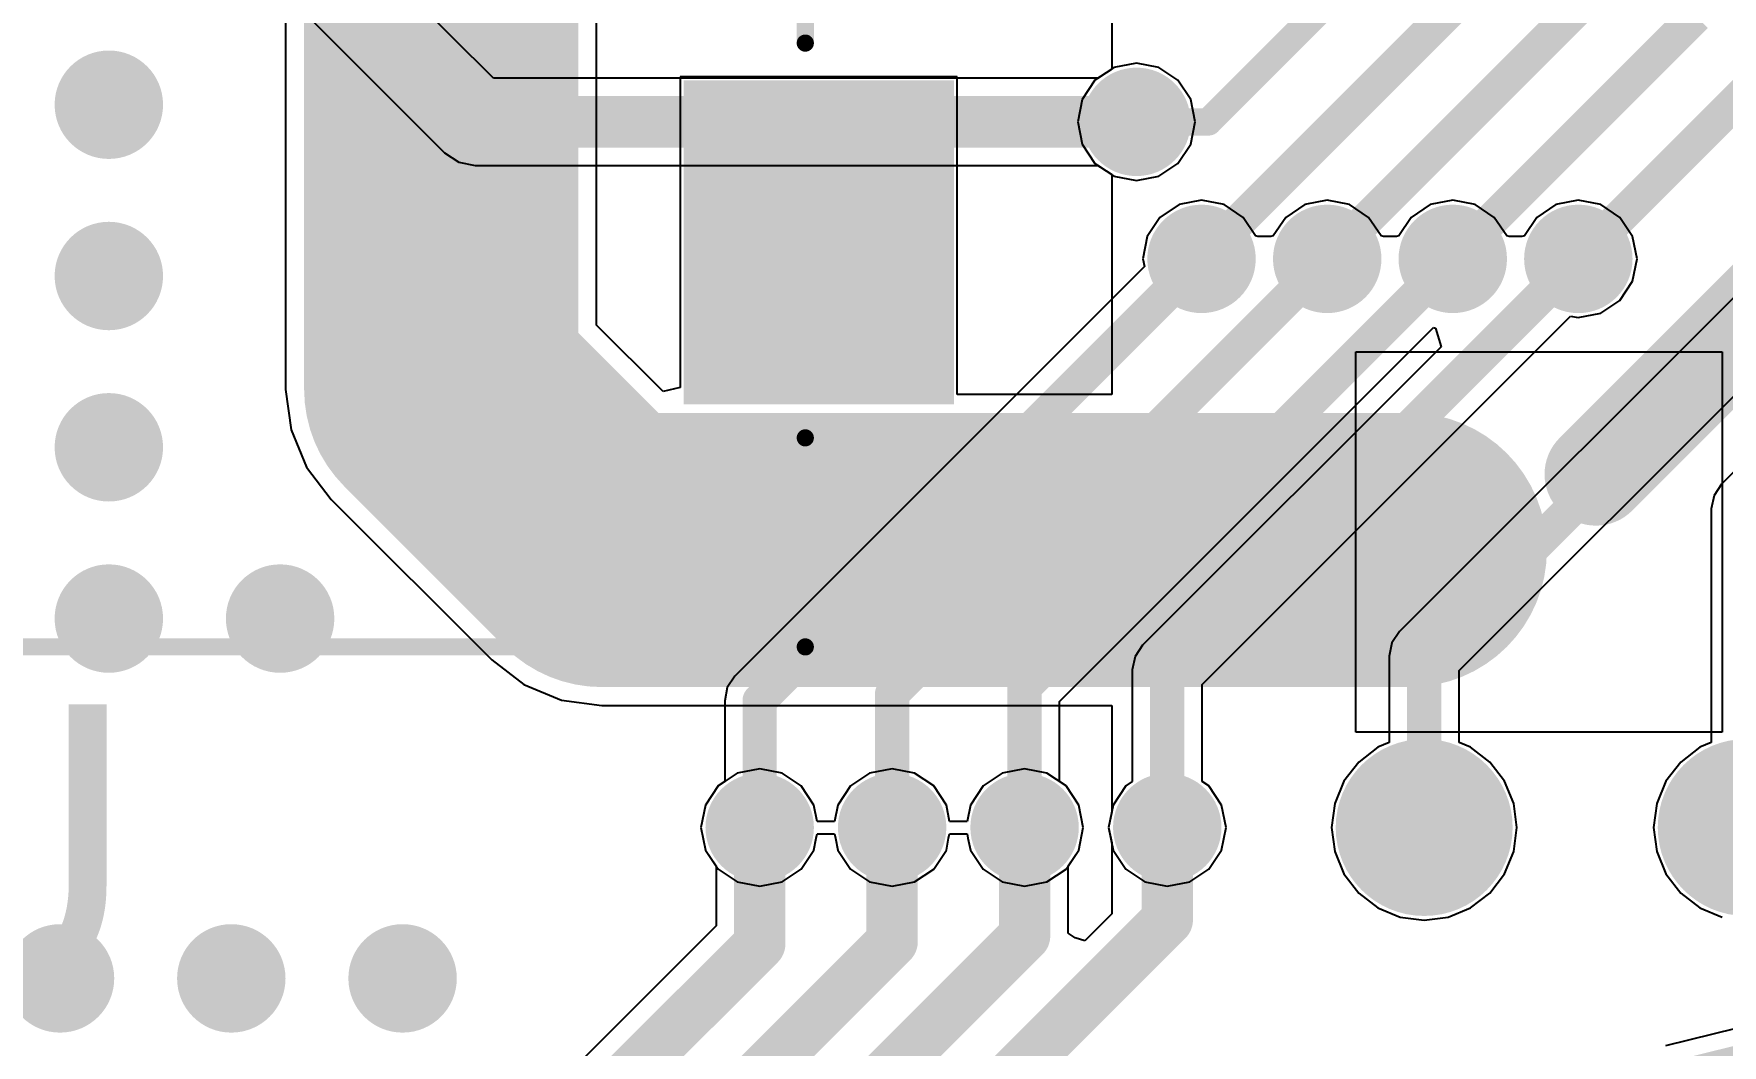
# Model space of a CAD drawing. Header units: millimetres. Extents: x -3 to 5381, y -54 to 5355.
# Drawn here: x 22.66 to 35.18, y -25.06 to -17.56 of the extents above; entities that cross this region are included whole.
import ezdxf

# ---------------------------------------------------------------- set-up
doc = ezdxf.new("R2010")
doc.units = ezdxf.units.MM
for name, color, linetype in [('BottomLayer', 5, 'Continuous'), ('BottomSolder', 6, 'Continuous'), ('Mechanical2', 216, 'Continuous'), ('PadHoleLayer', 156, 'Continuous'), ('TopLayer', 1, 'Continuous'), ('TopOverlay', 2, 'Continuous'), ('TopPaste', 8, 'Continuous'), ('TopSolder', 216, 'Continuous'), ('ViaHoleLayer', 16, 'Continuous')]:
    doc.layers.add(name, color=color, linetype=linetype)
doc.styles.add('Arial', font='arial.ttf', dxfattribs={"height": 0.2})

# ---------------------------------------------------------------- blocks, each defined once
blk = doc.blocks.new('TH_0_75_0_6_1')
at = {"layer": 'BottomLayer'}
h = blk.add_hatch(color=5, dxfattribs=at)
edge = h.paths.add_edge_path()
edge.add_arc((0, 0), 0.554, 0, 360)
at = {"layer": 'BottomSolder'}
h = blk.add_hatch(color=6, dxfattribs=at)
edge = h.paths.add_edge_path()
edge.add_arc((0, 0), 0.656, 0, 360)
at = {"layer": 'PadHoleLayer'}
h = blk.add_hatch(color=156, dxfattribs=at)
edge = h.paths.add_edge_path()
edge.add_arc((0, 0), 0.3, 0, 360)
at = {"layer": 'TopLayer'}
h = blk.add_hatch(color=1, dxfattribs=at)
edge = h.paths.add_edge_path()
edge.add_arc((0, 0), 0.554, 0, 360)
at = {"layer": 'TopSolder'}
h = blk.add_hatch(color=216, dxfattribs=at)
edge = h.paths.add_edge_path()
edge.add_arc((0, 0), 0.656, 0, 360)
blk = doc.blocks.new('TH_0_75_0_6_2')
at = {"layer": 'BottomLayer'}
h = blk.add_hatch(color=5, dxfattribs=at)
edge = h.paths.add_edge_path()
edge.add_arc((0, 0), 0.554, 0, 360)
at = {"layer": 'BottomSolder'}
h = blk.add_hatch(color=6, dxfattribs=at)
edge = h.paths.add_edge_path()
edge.add_arc((0, 0), 0.656, 0, 360)
at = {"layer": 'PadHoleLayer'}
h = blk.add_hatch(color=156, dxfattribs=at)
edge = h.paths.add_edge_path()
edge.add_arc((0, 0), 0.3, 0, 360)
at = {"layer": 'TopLayer'}
h = blk.add_hatch(color=1, dxfattribs=at)
edge = h.paths.add_edge_path()
edge.add_arc((0, 0), 0.554, 0, 360)
at = {"layer": 'TopSolder'}
h = blk.add_hatch(color=216, dxfattribs=at)
edge = h.paths.add_edge_path()
edge.add_arc((0, 0), 0.656, 0, 360)
blk = doc.blocks.new('FH12_30S_0_5SH_55__49')
at = {"layer": 'TopLayer'}
blk.add_hatch(color=1, dxfattribs=at).paths.add_polyline_path([(8.25, -0.525), (10.05, -0.525), (10.05, -2.725), (8.25, -2.725)])
at = {"layer": 'TopPaste'}
blk.add_hatch(color=8, dxfattribs=at).paths.add_polyline_path([(8.25, -0.525), (10.05, -0.525), (10.05, -2.725), (8.25, -2.725)])
at = {"layer": 'TopSolder'}
blk.add_hatch(color=216, dxfattribs=at).paths.add_polyline_path([(8.148, -0.423), (10.152, -0.423), (10.152, -2.827), (8.148, -2.827)])
at = {"layer": 'TopOverlay', "const_width": 0.127}
for points in [[(9.05, -0.148), (9.05, 0.975)], [(9.05, -4.625), (9.05, -3.075)], [(-9.05, -4.625), (9.05, -4.625)]]:
    blk.add_lwpolyline(points, dxfattribs=at)
at = {"layer": 'TopOverlay', "const_width": 0.0635}
for points in [[(9.018, -0.148, 1), (9.082, -0.148, 1)], [(9.018, -3.075, 1), (9.082, -3.075, 1)], [(9.018, -4.625, 1), (9.082, -4.625, 1)], [(9.018, -4.625, 1), (9.082, -4.625, 1)]]:
    blk.add_lwpolyline(points, format="xyb", close=True, dxfattribs=at)

msp = doc.modelspace()

# ---------------------------------------------------------------- hatches: boundary and pattern name
at = {"layer": 'BottomLayer'}
h = msp.add_hatch(color=5, dxfattribs=at)
edge = h.paths.add_edge_path()
edge.add_arc((23.216, -18.085), 0.3, 0, 360)
h = msp.add_hatch(color=5, dxfattribs=at)
edge = h.paths.add_edge_path()
edge.add_arc((30.836, -18.212), 0.3, 0, 360)
h = msp.add_hatch(color=5, dxfattribs=at)
edge = h.paths.add_edge_path()
edge.add_arc((31.318, -19.228), 0.3, 0, 360)
h = msp.add_hatch(color=5, dxfattribs=at)
edge = h.paths.add_edge_path()
edge.add_arc((32.25, -19.228), 0.3, 0, 360)
h = msp.add_hatch(color=5, dxfattribs=at)
edge = h.paths.add_edge_path()
edge.add_arc((33.181, -19.228), 0.3, 0, 360)
h = msp.add_hatch(color=5, dxfattribs=at)
edge = h.paths.add_edge_path()
edge.add_arc((34.112, -19.228), 0.3, 0, 360)
h = msp.add_hatch(color=5, dxfattribs=at)
edge = h.paths.add_edge_path()
edge.add_arc((23.216, -19.355), 0.3, 0, 360)
h = msp.add_hatch(color=5, dxfattribs=at)
edge = h.paths.add_edge_path()
edge.add_arc((23.216, -20.625), 0.3, 0, 360)
h = msp.add_hatch(color=5, dxfattribs=at)
edge = h.paths.add_edge_path()
edge.add_arc((23.216, -21.895), 0.3, 0, 360)
h = msp.add_hatch(color=5, dxfattribs=at)
edge = h.paths.add_edge_path()
edge.add_arc((24.486, -21.895), 0.3, 0, 360)
h = msp.add_hatch(color=5, dxfattribs=at)
edge = h.paths.add_edge_path()
edge.add_arc((28.042, -23.444), 0.3, 0, 360)
h = msp.add_hatch(color=5, dxfattribs=at)
edge = h.paths.add_edge_path()
edge.add_arc((29.024, -23.444), 0.3, 0, 360)
h = msp.add_hatch(color=5, dxfattribs=at)
edge = h.paths.add_edge_path()
edge.add_arc((30.006, -23.444), 0.3, 0, 360)
h = msp.add_hatch(color=5, dxfattribs=at)
edge = h.paths.add_edge_path()
edge.add_arc((31.064, -23.444), 0.3, 0, 360)
h = msp.add_hatch(color=5, dxfattribs=at)
edge = h.paths.add_edge_path()
edge.add_arc((22.854, -24.563), 0.3, 0, 360)
h = msp.add_hatch(color=5, dxfattribs=at)
edge = h.paths.add_edge_path()
edge.add_arc((24.124, -24.563), 0.3, 0, 360)
h = msp.add_hatch(color=5, dxfattribs=at)
edge = h.paths.add_edge_path()
edge.add_arc((25.394, -24.563), 0.3, 0, 360)
at = {"layer": 'BottomSolder'}
h = msp.add_hatch(color=6, dxfattribs=at)
edge = h.paths.add_edge_path()
edge.add_arc((23.216, -18.085), 0.402, 0, 360)
h = msp.add_hatch(color=6, dxfattribs=at)
edge = h.paths.add_edge_path()
edge.add_arc((30.836, -18.212), 0.402, 0, 360)
h = msp.add_hatch(color=6, dxfattribs=at)
edge = h.paths.add_edge_path()
edge.add_arc((31.318, -19.228), 0.402, 0, 360)
h = msp.add_hatch(color=6, dxfattribs=at)
edge = h.paths.add_edge_path()
edge.add_arc((32.25, -19.228), 0.402, 0, 360)
h = msp.add_hatch(color=6, dxfattribs=at)
edge = h.paths.add_edge_path()
edge.add_arc((33.181, -19.228), 0.402, 0, 360)
h = msp.add_hatch(color=6, dxfattribs=at)
edge = h.paths.add_edge_path()
edge.add_arc((34.112, -19.228), 0.402, 0, 360)
h = msp.add_hatch(color=6, dxfattribs=at)
edge = h.paths.add_edge_path()
edge.add_arc((23.216, -19.355), 0.402, 0, 360)
h = msp.add_hatch(color=6, dxfattribs=at)
edge = h.paths.add_edge_path()
edge.add_arc((23.216, -20.625), 0.402, 0, 360)
h = msp.add_hatch(color=6, dxfattribs=at)
edge = h.paths.add_edge_path()
edge.add_arc((23.216, -21.895), 0.402, 0, 360)
h = msp.add_hatch(color=6, dxfattribs=at)
edge = h.paths.add_edge_path()
edge.add_arc((24.486, -21.895), 0.402, 0, 360)
h = msp.add_hatch(color=6, dxfattribs=at)
edge = h.paths.add_edge_path()
edge.add_arc((28.042, -23.444), 0.402, 0, 360)
h = msp.add_hatch(color=6, dxfattribs=at)
edge = h.paths.add_edge_path()
edge.add_arc((29.024, -23.444), 0.402, 0, 360)
h = msp.add_hatch(color=6, dxfattribs=at)
edge = h.paths.add_edge_path()
edge.add_arc((30.006, -23.444), 0.402, 0, 360)
h = msp.add_hatch(color=6, dxfattribs=at)
edge = h.paths.add_edge_path()
edge.add_arc((31.064, -23.444), 0.402, 0, 360)
h = msp.add_hatch(color=6, dxfattribs=at)
edge = h.paths.add_edge_path()
edge.add_arc((22.854, -24.563), 0.402, 0, 360)
h = msp.add_hatch(color=6, dxfattribs=at)
edge = h.paths.add_edge_path()
edge.add_arc((24.124, -24.563), 0.402, 0, 360)
h = msp.add_hatch(color=6, dxfattribs=at)
edge = h.paths.add_edge_path()
edge.add_arc((25.394, -24.563), 0.402, 0, 360)
at = {"layer": 'TopLayer'}
h = msp.add_hatch(color=1, dxfattribs=at)
edge = h.paths.add_edge_path()
edge.add_arc((23.216, -18.085), 0.3, 0, 360)
h = msp.add_hatch(color=1, dxfattribs=at)
edge = h.paths.add_edge_path()
edge.add_arc((30.836, -18.212), 0.3, 0, 360)
h = msp.add_hatch(color=1, dxfattribs=at)
edge = h.paths.add_edge_path()
edge.add_arc((31.318, -19.228), 0.3, 0, 360)
h = msp.add_hatch(color=1, dxfattribs=at)
edge = h.paths.add_edge_path()
edge.add_arc((32.25, -19.228), 0.3, 0, 360)
h = msp.add_hatch(color=1, dxfattribs=at)
edge = h.paths.add_edge_path()
edge.add_arc((33.181, -19.228), 0.3, 0, 360)
h = msp.add_hatch(color=1, dxfattribs=at)
edge = h.paths.add_edge_path()
edge.add_arc((34.112, -19.228), 0.3, 0, 360)
h = msp.add_hatch(color=1, dxfattribs=at)
edge = h.paths.add_edge_path()
edge.add_arc((23.216, -19.355), 0.3, 0, 360)
h = msp.add_hatch(color=1, dxfattribs=at)
edge = h.paths.add_edge_path()
edge.add_arc((23.216, -20.625), 0.3, 0, 360)
h = msp.add_hatch(color=1, dxfattribs=at)
edge = h.paths.add_edge_path()
edge.add_arc((23.216, -21.895), 0.3, 0, 360)
h = msp.add_hatch(color=1, dxfattribs=at)
edge = h.paths.add_edge_path()
edge.add_arc((24.486, -21.895), 0.3, 0, 360)
h = msp.add_hatch(color=1, dxfattribs=at)
edge = h.paths.add_edge_path()
edge.add_arc((28.042, -23.444), 0.3, 0, 360)
h = msp.add_hatch(color=1, dxfattribs=at)
edge = h.paths.add_edge_path()
edge.add_arc((29.024, -23.444), 0.3, 0, 360)
h = msp.add_hatch(color=1, dxfattribs=at)
edge = h.paths.add_edge_path()
edge.add_arc((30.006, -23.444), 0.3, 0, 360)
h = msp.add_hatch(color=1, dxfattribs=at)
edge = h.paths.add_edge_path()
edge.add_arc((31.064, -23.444), 0.3, 0, 360)
h = msp.add_hatch(color=1, dxfattribs=at)
edge = h.paths.add_edge_path()
edge.add_arc((22.854, -24.563), 0.3, 0, 360)
h = msp.add_hatch(color=1, dxfattribs=at)
edge = h.paths.add_edge_path()
edge.add_arc((24.124, -24.563), 0.3, 0, 360)
h = msp.add_hatch(color=1, dxfattribs=at)
edge = h.paths.add_edge_path()
edge.add_arc((25.394, -24.563), 0.3, 0, 360)
at = {"layer": 'TopSolder'}
h = msp.add_hatch(color=216, dxfattribs=at)
edge = h.paths.add_edge_path()
edge.add_arc((23.216, -18.085), 0.402, 0, 360)
h = msp.add_hatch(color=216, dxfattribs=at)
edge = h.paths.add_edge_path()
edge.add_arc((30.836, -18.212), 0.402, 0, 360)
h = msp.add_hatch(color=216, dxfattribs=at)
edge = h.paths.add_edge_path()
edge.add_arc((31.318, -19.228), 0.402, 0, 360)
h = msp.add_hatch(color=216, dxfattribs=at)
edge = h.paths.add_edge_path()
edge.add_arc((32.25, -19.228), 0.402, 0, 360)
h = msp.add_hatch(color=216, dxfattribs=at)
edge = h.paths.add_edge_path()
edge.add_arc((33.181, -19.228), 0.402, 0, 360)
h = msp.add_hatch(color=216, dxfattribs=at)
edge = h.paths.add_edge_path()
edge.add_arc((34.112, -19.228), 0.402, 0, 360)
h = msp.add_hatch(color=216, dxfattribs=at)
edge = h.paths.add_edge_path()
edge.add_arc((23.216, -19.355), 0.402, 0, 360)
h = msp.add_hatch(color=216, dxfattribs=at)
edge = h.paths.add_edge_path()
edge.add_arc((23.216, -20.625), 0.402, 0, 360)
h = msp.add_hatch(color=216, dxfattribs=at)
edge = h.paths.add_edge_path()
edge.add_arc((23.216, -21.895), 0.402, 0, 360)
h = msp.add_hatch(color=216, dxfattribs=at)
edge = h.paths.add_edge_path()
edge.add_arc((24.486, -21.895), 0.402, 0, 360)
h = msp.add_hatch(color=216, dxfattribs=at)
edge = h.paths.add_edge_path()
edge.add_arc((28.042, -23.444), 0.402, 0, 360)
h = msp.add_hatch(color=216, dxfattribs=at)
edge = h.paths.add_edge_path()
edge.add_arc((29.024, -23.444), 0.402, 0, 360)
h = msp.add_hatch(color=216, dxfattribs=at)
edge = h.paths.add_edge_path()
edge.add_arc((30.006, -23.444), 0.402, 0, 360)
h = msp.add_hatch(color=216, dxfattribs=at)
edge = h.paths.add_edge_path()
edge.add_arc((31.064, -23.444), 0.402, 0, 360)
h = msp.add_hatch(color=216, dxfattribs=at)
edge = h.paths.add_edge_path()
edge.add_arc((22.854, -24.563), 0.402, 0, 360)
h = msp.add_hatch(color=216, dxfattribs=at)
edge = h.paths.add_edge_path()
edge.add_arc((24.124, -24.563), 0.402, 0, 360)
h = msp.add_hatch(color=216, dxfattribs=at)
edge = h.paths.add_edge_path()
edge.add_arc((25.394, -24.563), 0.402, 0, 360)
at = {"layer": 'ViaHoleLayer'}
h = msp.add_hatch(color=16, dxfattribs=at)
edge = h.paths.add_edge_path()
edge.add_arc((23.216, -18.085), 0.15, 0, 360)
h = msp.add_hatch(color=16, dxfattribs=at)
edge = h.paths.add_edge_path()
edge.add_arc((30.836, -18.212), 0.15, 0, 360)
h = msp.add_hatch(color=16, dxfattribs=at)
edge = h.paths.add_edge_path()
edge.add_arc((31.318, -19.228), 0.15, 0, 360)
h = msp.add_hatch(color=16, dxfattribs=at)
edge = h.paths.add_edge_path()
edge.add_arc((32.25, -19.228), 0.15, 0, 360)
h = msp.add_hatch(color=16, dxfattribs=at)
edge = h.paths.add_edge_path()
edge.add_arc((33.181, -19.228), 0.15, 0, 360)
h = msp.add_hatch(color=16, dxfattribs=at)
edge = h.paths.add_edge_path()
edge.add_arc((34.112, -19.228), 0.15, 0, 360)
h = msp.add_hatch(color=16, dxfattribs=at)
edge = h.paths.add_edge_path()
edge.add_arc((23.216, -19.355), 0.15, 0, 360)
h = msp.add_hatch(color=16, dxfattribs=at)
edge = h.paths.add_edge_path()
edge.add_arc((23.216, -20.625), 0.15, 0, 360)
h = msp.add_hatch(color=16, dxfattribs=at)
edge = h.paths.add_edge_path()
edge.add_arc((23.216, -21.895), 0.15, 0, 360)
h = msp.add_hatch(color=16, dxfattribs=at)
edge = h.paths.add_edge_path()
edge.add_arc((24.486, -21.895), 0.15, 0, 360)
h = msp.add_hatch(color=16, dxfattribs=at)
edge = h.paths.add_edge_path()
edge.add_arc((28.042, -23.444), 0.15, 0, 360)
h = msp.add_hatch(color=16, dxfattribs=at)
edge = h.paths.add_edge_path()
edge.add_arc((29.024, -23.444), 0.15, 0, 360)
h = msp.add_hatch(color=16, dxfattribs=at)
edge = h.paths.add_edge_path()
edge.add_arc((30.006, -23.444), 0.15, 0, 360)
h = msp.add_hatch(color=16, dxfattribs=at)
edge = h.paths.add_edge_path()
edge.add_arc((31.064, -23.444), 0.15, 0, 360)
h = msp.add_hatch(color=16, dxfattribs=at)
edge = h.paths.add_edge_path()
edge.add_arc((22.854, -24.563), 0.15, 0, 360)
h = msp.add_hatch(color=16, dxfattribs=at)
edge = h.paths.add_edge_path()
edge.add_arc((24.124, -24.563), 0.15, 0, 360)
h = msp.add_hatch(color=16, dxfattribs=at)
edge = h.paths.add_edge_path()
edge.add_arc((25.394, -24.563), 0.15, 0, 360)

# ---------------------------------------------------------------- linework, layer by layer
at = {"layer": 'BottomLayer'}
for p, q in [((26.067, -17.888), (23.699, -15.519)), ((23.336, -16.072), (25.704, -18.441)), ((38.451, -16.327), (32.786, -21.991)), ((33.228, -22.281), (38.832, -16.678)), ((38.959, -17.114), (35.174, -20.899)), ((30.836, -17.776), (30.669, -17.81)), ((31.002, -17.81), (30.836, -17.776)), ((30.552, -17.888), (26.067, -17.888)), ((30.669, -17.81), (30.552, -17.888)), ((31.143, -17.904), (31.002, -17.81)), ((31.238, -18.045), (31.143, -17.904)), ((31.271, -18.212), (31.238, -18.045)), ((31.238, -18.378), (31.271, -18.212)), ((31.143, -18.52), (31.238, -18.378)), ((25.704, -18.441), (25.81, -18.511)), ((25.81, -18.511), (25.933, -18.536)), ((31.002, -18.614), (31.143, -18.52)), ((25.933, -18.536), (30.552, -18.536)), ((30.552, -18.536), (30.669, -18.614)), ((30.669, -18.614), (30.836, -18.647)), ((30.836, -18.647), (31.002, -18.614)), ((31.152, -18.826), (31.01, -18.92)), ((31.318, -18.792), (31.152, -18.826)), ((31.485, -18.826), (31.318, -18.792)), ((31.626, -18.92), (31.485, -18.826)), ((32.083, -18.826), (31.942, -18.92)), ((32.25, -18.792), (32.083, -18.826)), ((32.416, -18.826), (32.25, -18.792)), ((32.557, -18.92), (32.416, -18.826)), ((33.014, -18.826), (32.873, -18.92)), ((33.181, -18.792), (33.014, -18.826)), ((33.347, -18.826), (33.181, -18.792)), ((33.489, -18.92), (33.347, -18.826)), ((33.946, -18.826), (33.804, -18.92)), ((34.112, -18.792), (33.946, -18.826)), ((34.279, -18.826), (34.112, -18.792)), ((34.42, -18.92), (34.279, -18.826)), ((31.01, -18.92), (30.916, -19.061)), ((31.718, -19.058), (31.626, -18.92)), ((31.942, -18.92), (31.849, -19.058)), ((32.65, -19.058), (32.557, -18.92)), ((32.873, -18.92), (32.781, -19.058)), ((33.581, -19.058), (33.489, -18.92)), ((33.804, -18.92), (33.712, -19.058)), ((34.514, -19.061), (34.42, -18.92)), ((30.916, -19.061), (30.883, -19.228)), ((31.736, -19.061), (31.718, -19.058)), ((31.832, -19.061), (31.736, -19.061)), ((31.849, -19.058), (31.832, -19.061)), ((32.667, -19.061), (32.65, -19.058)), ((32.763, -19.061), (32.667, -19.061)), ((32.781, -19.058), (32.763, -19.061)), ((33.599, -19.061), (33.581, -19.058)), ((33.694, -19.061), (33.599, -19.061)), ((33.712, -19.058), (33.694, -19.061)), ((34.548, -19.228), (34.514, -19.061)), ((30.883, -19.228), (30.894, -19.285)), ((34.514, -19.394), (34.548, -19.228)), ((30.894, -19.285), (27.858, -22.321)), ((34.42, -19.536), (34.514, -19.394)), ((31.323, -22.383), (34.055, -19.652)), ((34.055, -19.652), (34.112, -19.663)), ((34.112, -19.663), (34.279, -19.63)), ((34.279, -19.63), (34.42, -19.536)), ((30.265, -22.51), (33.037, -19.738)), ((33.037, -19.738), (33.053, -19.741)), ((33.053, -19.741), (33.095, -19.879)), ((33.095, -19.879), (30.881, -22.093)), ((35.174, -20.899), (35.118, -20.983)), ((35.118, -20.983), (35.098, -21.082)), ((35.098, -21.082), (35.098, -22.814)), ((32.786, -21.991), (32.73, -22.075)), ((30.881, -22.093), (30.825, -22.177)), ((32.73, -22.075), (32.71, -22.174)), ((30.825, -22.177), (30.805, -22.276)), ((30.805, -22.276), (30.805, -23.104)), ((32.71, -22.174), (32.71, -22.814)), ((33.228, -22.814), (33.228, -22.281)), ((27.802, -22.405), (27.783, -22.504)), ((27.858, -22.321), (27.802, -22.405)), ((31.323, -23.104), (31.323, -22.383)), ((27.783, -22.504), (27.783, -23.104)), ((30.265, -23.104), (30.265, -22.51)), ((32.626, -22.849), (32.484, -22.959)), ((32.71, -22.814), (32.626, -22.849)), ((33.313, -22.849), (33.228, -22.814)), ((33.455, -22.959), (33.313, -22.849)), ((35.013, -22.849), (34.871, -22.959)), ((35.098, -22.814), (35.013, -22.849)), ((32.484, -22.959), (32.374, -23.101)), ((33.564, -23.101), (33.455, -22.959)), ((34.871, -22.959), (34.762, -23.101)), ((27.734, -23.136), (27.639, -23.278)), ((27.783, -23.104), (27.734, -23.136)), ((30.314, -23.136), (30.265, -23.104)), ((30.408, -23.278), (30.314, -23.136)), ((30.756, -23.136), (30.662, -23.278)), ((30.805, -23.104), (30.756, -23.136)), ((31.372, -23.136), (31.323, -23.104)), ((31.466, -23.278), (31.372, -23.136)), ((32.374, -23.101), (32.306, -23.266)), ((33.633, -23.266), (33.564, -23.101)), ((34.762, -23.101), (34.693, -23.266)), ((27.639, -23.278), (27.606, -23.444)), ((30.441, -23.444), (30.408, -23.278)), ((30.662, -23.278), (30.629, -23.444)), ((31.5, -23.444), (31.466, -23.278)), ((32.306, -23.266), (32.282, -23.444)), ((33.656, -23.444), (33.633, -23.266)), ((34.693, -23.266), (34.67, -23.444)), ((27.606, -23.444), (27.639, -23.611)), ((28.444, -23.611), (28.461, -23.523)), ((28.461, -23.523), (28.468, -23.49)), ((28.468, -23.49), (28.597, -23.49)), ((28.597, -23.49), (28.604, -23.523)), ((28.604, -23.523), (28.622, -23.611)), ((29.426, -23.611), (29.443, -23.523)), ((29.443, -23.523), (29.45, -23.49)), ((29.45, -23.49), (29.58, -23.49)), ((29.58, -23.49), (29.586, -23.523)), ((29.586, -23.523), (29.604, -23.611)), ((30.408, -23.611), (30.441, -23.444)), ((30.629, -23.444), (30.662, -23.611)), ((31.466, -23.611), (31.5, -23.444)), ((32.282, -23.444), (32.306, -23.622)), ((33.633, -23.622), (33.656, -23.444)), ((34.67, -23.444), (34.693, -23.622)), ((27.639, -23.611), (27.734, -23.752)), ((28.349, -23.752), (28.444, -23.611)), ((28.622, -23.611), (28.716, -23.752)), ((29.332, -23.752), (29.426, -23.611)), ((29.604, -23.611), (29.698, -23.752)), ((30.314, -23.752), (30.408, -23.611)), ((30.662, -23.611), (30.756, -23.752)), ((31.372, -23.752), (31.466, -23.611)), ((32.306, -23.622), (32.374, -23.788)), ((33.564, -23.788), (33.633, -23.622)), ((34.693, -23.622), (34.762, -23.788)), ((27.734, -23.752), (27.875, -23.846)), ((28.208, -23.846), (28.349, -23.752)), ((28.716, -23.752), (28.857, -23.846)), ((29.19, -23.846), (29.332, -23.752)), ((29.698, -23.752), (29.839, -23.846)), ((30.172, -23.846), (30.314, -23.752)), ((30.756, -23.752), (30.898, -23.846)), ((31.231, -23.846), (31.372, -23.752)), ((27.875, -23.846), (28.042, -23.88)), ((28.042, -23.88), (28.208, -23.846)), ((28.857, -23.846), (29.024, -23.88)), ((29.024, -23.88), (29.19, -23.846)), ((29.839, -23.846), (30.006, -23.88)), ((30.006, -23.88), (30.172, -23.846)), ((30.898, -23.846), (31.064, -23.88)), ((31.064, -23.88), (31.231, -23.846)), ((32.374, -23.788), (32.484, -23.93)), ((33.455, -23.93), (33.564, -23.788)), ((34.762, -23.788), (34.871, -23.93)), ((32.484, -23.93), (32.626, -24.039)), ((33.313, -24.039), (33.455, -23.93)), ((34.871, -23.93), (35.013, -24.039)), ((32.626, -24.039), (32.791, -24.108)), ((32.791, -24.108), (32.969, -24.131)), ((32.969, -24.131), (33.147, -24.108)), ((33.147, -24.108), (33.313, -24.039)), ((35.013, -24.039), (35.179, -24.108)), ((35.553, -24.866), (34.758, -25.063))]:
    msp.add_line(p, q, dxfattribs=at)
for points, const_width in [([(23.47, -15.748), (25.933, -18.212)], 0.381), ([(32.969, -22.174), (38.71, -16.434)], 0.254), ([(25.933, -18.212), (30.836, -18.212)], 0.381), ([(28.042, -22.504), (31.318, -19.228)], 0.254), ([(29.024, -22.454), (32.25, -19.228)], 0.254), ([(30.006, -22.403), (33.181, -19.228)], 0.254), ([(31.064, -22.276), (34.112, -19.228)], 0.254), ([(31.064, -23.444), (31.064, -22.276)], 0.254), ([(32.969, -23.444), (32.969, -22.174)], 0.254), ([(30.006, -23.444), (30.006, -22.403)], 0.254), ([(28.042, -23.444), (28.042, -22.504)], 0.254), ([(29.024, -23.444), (29.024, -22.454)], 0.254)]:
    msp.add_lwpolyline(points, dxfattribs=dict(at, const_width=const_width))
for points, const_width in [([(25.838, -18.212, 1), (26.029, -18.212, 1)], 0.191), ([(25.838, -18.212, 1), (26.029, -18.212, 1)], 0.191), ([(30.74, -18.212, 1), (30.931, -18.212, 1)], 0.191), ([(31.255, -19.228, 1), (31.382, -19.228, 1)], 0.127), ([(32.186, -19.228, 1), (32.313, -19.228, 1)], 0.127), ([(33.117, -19.228, 1), (33.244, -19.228, 1)], 0.127), ([(34.049, -19.228, 1), (34.176, -19.228, 1)], 0.127), ([(31.001, -22.276, 1), (31.128, -22.276, 1)], 0.127), ([(31.001, -22.276, 1), (31.128, -22.276, 1)], 0.127), ([(32.906, -22.174, 1), (33.033, -22.174, 1)], 0.127), ([(32.906, -22.174, 1), (33.033, -22.174, 1)], 0.127), ([(29.942, -22.403, 1), (30.069, -22.403, 1)], 0.127), ([(29.942, -22.403, 1), (30.069, -22.403, 1)], 0.127), ([(27.978, -22.504, 1), (28.105, -22.504, 1)], 0.127), ([(27.978, -22.504, 1), (28.105, -22.504, 1)], 0.127), ([(28.96, -22.454, 1), (29.087, -22.454, 1)], 0.127), ([(28.96, -22.454, 1), (29.087, -22.454, 1)], 0.127), ([(27.978, -23.444, 1), (28.105, -23.444, 1)], 0.127), ([(28.96, -23.444, 1), (29.087, -23.444, 1)], 0.127), ([(29.942, -23.444, 1), (30.069, -23.444, 1)], 0.127), ([(31.001, -23.444, 1), (31.128, -23.444, 1)], 0.127), ([(32.906, -23.444, 1), (33.033, -23.444, 1)], 0.127)]:
    msp.add_lwpolyline(points, format="xyb", close=True, dxfattribs=dict(at, const_width=const_width))
at = {"layer": 'Mechanical2', "const_width": 0.152}
msp.add_lwpolyline([(35.286, -38.275, -0.891253), (36.823, -24.952)], format="xyb", dxfattribs=at)
at = {"layer": 'TopLayer'}
for p, q in [((30.652, -14.813), (30.652, -17.821)), ((24.527, -16.632), (24.527, -20.196)), ((26.833, -19.719), (26.833, -16.632)), ((29.507, -17.878), (27.453, -17.878)), ((27.453, -17.878), (27.453, -20.181)), ((29.507, -20.234), (29.507, -17.878)), ((30.652, -17.821), (30.528, -17.904)), ((30.528, -17.904), (30.433, -18.045)), ((30.433, -18.045), (30.4, -18.212)), ((30.4, -18.212), (30.433, -18.378)), ((30.433, -18.378), (30.528, -18.52)), ((30.528, -18.52), (30.652, -18.602)), ((30.652, -18.602), (30.652, -20.234)), ((27.326, -20.212), (26.833, -19.719)), ((32.462, -22.737), (32.462, -19.917)), ((32.462, -19.917), (35.179, -19.917)), ((35.179, -19.917), (35.179, -22.737)), ((24.527, -20.196), (24.567, -20.495)), ((27.453, -20.181), (27.326, -20.212)), ((30.652, -20.234), (29.507, -20.234)), ((24.567, -20.495), (24.682, -20.773)), ((24.682, -20.773), (24.865, -21.012)), ((24.865, -21.012), (26.055, -22.202)), ((26.055, -22.202), (26.294, -22.385)), ((26.294, -22.385), (26.572, -22.5)), ((26.572, -22.5), (26.871, -22.54)), ((26.871, -22.54), (30.652, -22.54)), ((30.652, -22.54), (30.652, -23.329)), ((35.179, -22.737), (32.462, -22.737)), ((28.042, -23.009), (27.875, -23.042)), ((28.208, -23.042), (28.042, -23.009)), ((29.024, -23.009), (28.857, -23.042)), ((29.19, -23.042), (29.024, -23.009)), ((30.006, -23.009), (29.839, -23.042)), ((30.172, -23.042), (30.006, -23.009)), ((27.734, -23.136), (27.639, -23.278)), ((27.875, -23.042), (27.734, -23.136)), ((28.349, -23.136), (28.208, -23.042)), ((28.444, -23.278), (28.349, -23.136)), ((28.716, -23.136), (28.622, -23.278)), ((28.857, -23.042), (28.716, -23.136)), ((29.332, -23.136), (29.19, -23.042)), ((29.426, -23.278), (29.332, -23.136)), ((29.698, -23.136), (29.604, -23.278)), ((29.839, -23.042), (29.698, -23.136)), ((30.314, -23.136), (30.172, -23.042)), ((30.408, -23.278), (30.314, -23.136)), ((27.639, -23.278), (27.606, -23.444)), ((28.468, -23.399), (28.444, -23.278)), ((28.622, -23.278), (28.597, -23.399)), ((29.45, -23.399), (29.426, -23.278)), ((29.604, -23.278), (29.58, -23.399)), ((30.441, -23.444), (30.408, -23.278)), ((28.597, -23.399), (28.468, -23.399)), ((29.58, -23.399), (29.45, -23.399)), ((30.652, -23.329), (30.629, -23.444)), ((27.606, -23.444), (27.639, -23.611)), ((30.408, -23.611), (30.441, -23.444)), ((30.629, -23.444), (30.652, -23.559)), ((27.639, -23.611), (27.718, -23.728)), ((30.33, -23.728), (30.408, -23.611)), ((30.652, -23.559), (30.652, -24.085)), ((27.718, -23.728), (27.718, -24.174)), ((30.33, -24.227), (30.33, -23.728)), ((30.652, -24.085), (30.452, -24.284)), ((27.718, -24.174), (26.136, -25.755)), ((30.381, -24.263), (30.33, -24.227)), ((30.452, -24.284), (30.381, -24.263))]:
    msp.add_line(p, q, dxfattribs=at)
for points, const_width in [([(25.68, -20.196), (25.68, -16.454)], 2.032), ([(31.318, -19.228), (33.985, -16.561)], 0.254), ([(32.25, -19.228), (34.482, -16.996)], 0.254), ([(31.369, -18.212), (32.512, -17.069)], 0.203), ([(33.181, -19.228), (34.982, -17.427)], 0.254), ([(34.112, -19.228), (35.667, -17.673)], 0.254), ([(30.836, -18.212), (31.369, -18.212)], 0.203), ([(34.242, -20.825), (36.449, -18.618)], 0.762), ([(25.68, -20.196), (26.871, -21.387)], 2.032), ([(26.871, -21.387), (32.863, -21.387)], 2.032), ([(28.042, -24.308), (28.042, -23.444)], 0.381), ([(29.024, -24.291), (29.024, -23.444)], 0.381), ([(30.006, -24.249), (30.006, -23.444)], 0.381), ([(31.064, -24.13), (31.064, -23.444)], 0.381), ([(27.889, -27.305), (31.064, -24.13)], 0.381), ([(26.365, -25.984), (28.042, -24.308)], 0.381), ([(26.873, -26.441), (29.024, -24.291)], 0.381), ([(27.381, -26.873), (30.006, -24.249)], 0.381)]:
    msp.add_lwpolyline(points, dxfattribs=dict(at, const_width=const_width))
for points, const_width in [([(30.785, -18.212, 1), (30.886, -18.212, 1)], 0.102), ([(31.318, -18.212, 1), (31.42, -18.212, 1)], 0.102), ([(31.318, -18.212, 1), (31.42, -18.212, 1)], 0.102), ([(31.255, -19.228, 1), (31.382, -19.228, 1)], 0.127), ([(32.186, -19.228, 1), (32.313, -19.228, 1)], 0.127), ([(33.117, -19.228, 1), (33.244, -19.228, 1)], 0.127), ([(34.049, -19.228, 1), (34.176, -19.228, 1)], 0.127), ([(25.172, -20.196, 1), (26.188, -20.196, 1)], 1.016), ([(25.172, -20.196, 1), (26.188, -20.196, 1)], 1.016), ([(26.363, -21.387, 1), (27.379, -21.387, 1)], 1.016), ([(26.363, -21.387, 1), (27.379, -21.387, 1)], 1.016), ([(32.355, -21.387, 1), (33.371, -21.387, 1)], 1.016), ([(34.052, -20.825, 1), (34.433, -20.825, 1)], 0.381), ([(27.946, -23.444, 1), (28.137, -23.444, 1)], 0.191), ([(28.928, -23.444, 1), (29.119, -23.444, 1)], 0.191), ([(29.911, -23.444, 1), (30.101, -23.444, 1)], 0.191), ([(30.969, -23.444, 1), (31.159, -23.444, 1)], 0.191), ([(30.969, -24.13, 1), (31.159, -24.13, 1)], 0.191), ([(30.969, -24.13, 1), (31.159, -24.13, 1)], 0.191), ([(27.946, -24.308, 1), (28.137, -24.308, 1)], 0.191), ([(27.946, -24.308, 1), (28.137, -24.308, 1)], 0.191), ([(28.928, -24.291, 1), (29.119, -24.291, 1)], 0.191), ([(28.928, -24.291, 1), (29.119, -24.291, 1)], 0.191), ([(29.911, -24.249, 1), (30.101, -24.249, 1)], 0.191), ([(29.911, -24.249, 1), (30.101, -24.249, 1)], 0.191)]:
    msp.add_lwpolyline(points, format="xyb", close=True, dxfattribs=dict(at, const_width=const_width))

# ---------------------------------------------------------------- block references
msp.add_blockref('FH12_30S_0_5SH_55__49', (19.33, -17.48))
at = {"rotation": 90}
for name, p in [('TH_0_75_0_6_2', (32.969, -23.444)), ('TH_0_75_0_6_1', (35.357, -23.444))]:
    msp.add_blockref(name, p, dxfattribs=at)

# ---------------------------------------------------------------- texts
at = {"layer": 'TopOverlay', "style": 'Arial'}
msp.add_text('SPSU', height=2.159, dxfattribs=at).set_placement((15.219, -24.69))

doc.saveas('drawing.dxf')
